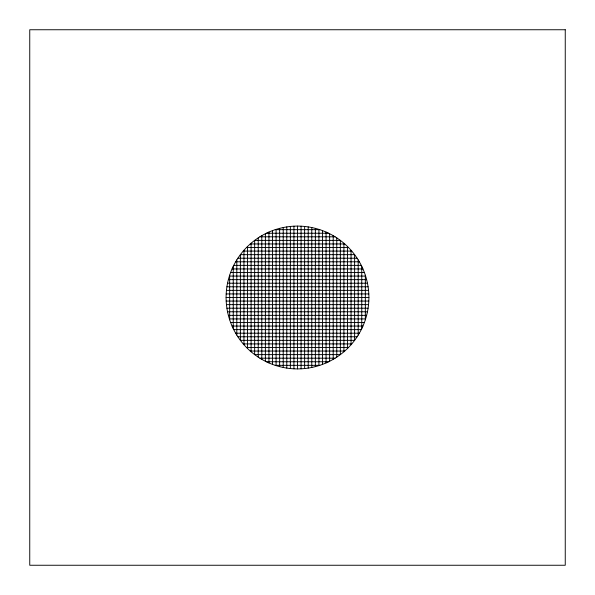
<?xml version="1.0" encoding="UTF-8"?>
<svg xmlns="http://www.w3.org/2000/svg" width="595" height="595" viewBox="0 0 595 595"><rect width="100%" height="100%" fill="white"/><g stroke="black" fill="none" stroke-linecap="round" stroke-linejoin="round"><path stroke-width="0.89" d="M275.202 229.67L319.798 229.67M266.374 233.24L328.626 233.24M259.889 236.81L335.111 236.81M250.272 243.95L344.728 243.95M246.508 247.52L348.492 247.52M243.243 251.09L351.757 251.09M237.866 258.23L357.134 258.23M235.665 261.8L359.335 261.8M233.738 265.37L361.262 265.37M232.057 268.94L362.943 268.94M230.615 272.51L364.385 272.51M229.387 276.08L365.613 276.08M228.368 279.65L366.632 279.65M227.543 283.22L367.457 283.22M226.911 286.79L368.089 286.79M226.457 290.36L368.543 290.36M226.189 293.93L368.811 293.93M226.1 297.5L368.9 297.5A71.4 71.4 0 0 0 261.8 235.665A71.4 71.4 0 0 0 261.8 359.335A71.4 71.4 0 0 0 368.9 297.5M226.189 301.07L368.811 301.07M226.457 304.64L368.543 304.64M226.911 308.21L368.089 308.21M227.543 311.78L367.457 311.78M228.368 315.35L366.632 315.35M229.387 318.92L365.613 318.92M230.615 322.49L364.385 322.49M232.057 326.06L362.943 326.06M233.738 329.63L361.262 329.63M235.665 333.2L359.335 333.2M237.866 336.77L357.134 336.77M243.243 343.91L351.757 343.91M246.508 347.48L348.492 347.48M250.272 351.05L344.728 351.05M259.889 358.19L335.111 358.19M266.374 361.76L328.626 361.76M275.202 365.33L319.798 365.33M365.33 275.202L365.33 319.798M361.76 266.374L361.76 328.626M358.19 259.889L358.19 335.111M351.05 250.272L351.05 344.728M347.48 246.508L347.48 348.492M343.91 243.243L343.91 351.757M336.77 237.866L336.77 357.134M333.2 235.665L333.2 359.335M329.63 233.738L329.63 361.262M326.06 232.057L326.06 362.943M322.49 230.615L322.49 364.385M318.92 229.387L318.92 365.613M315.35 228.368L315.35 366.632M311.78 227.543L311.78 367.457M308.21 226.911L308.21 368.089M304.64 226.457L304.64 368.543M301.07 226.189L301.07 368.811M297.5 226.1L297.5 368.9M293.93 226.189L293.93 368.811M290.36 226.457L290.36 368.543M286.79 226.911L286.79 368.089M283.22 227.543L283.22 367.457M279.65 228.368L279.65 366.632M276.08 229.387L276.08 365.613M272.51 230.615L272.51 364.385M268.94 232.057L268.94 362.943M265.37 233.738L265.37 361.262M261.8 235.665L261.8 359.335M258.23 237.866L258.23 357.134M251.09 243.243L251.09 351.757M247.52 246.508L247.52 348.492M243.95 250.272L243.95 344.728M236.81 259.889L236.81 335.111M233.24 266.374L233.24 328.626M229.67 275.202L229.67 319.798M565.25 29.75L29.75 29.75L29.75 565.25L565.25 565.25L565.25 29.75M340.34 240.38L254.66 240.38L254.66 354.62L340.34 354.62L340.34 240.38M354.62 254.66L240.38 254.66L240.38 340.34L354.62 340.34L354.62 254.66"/></g></svg>
